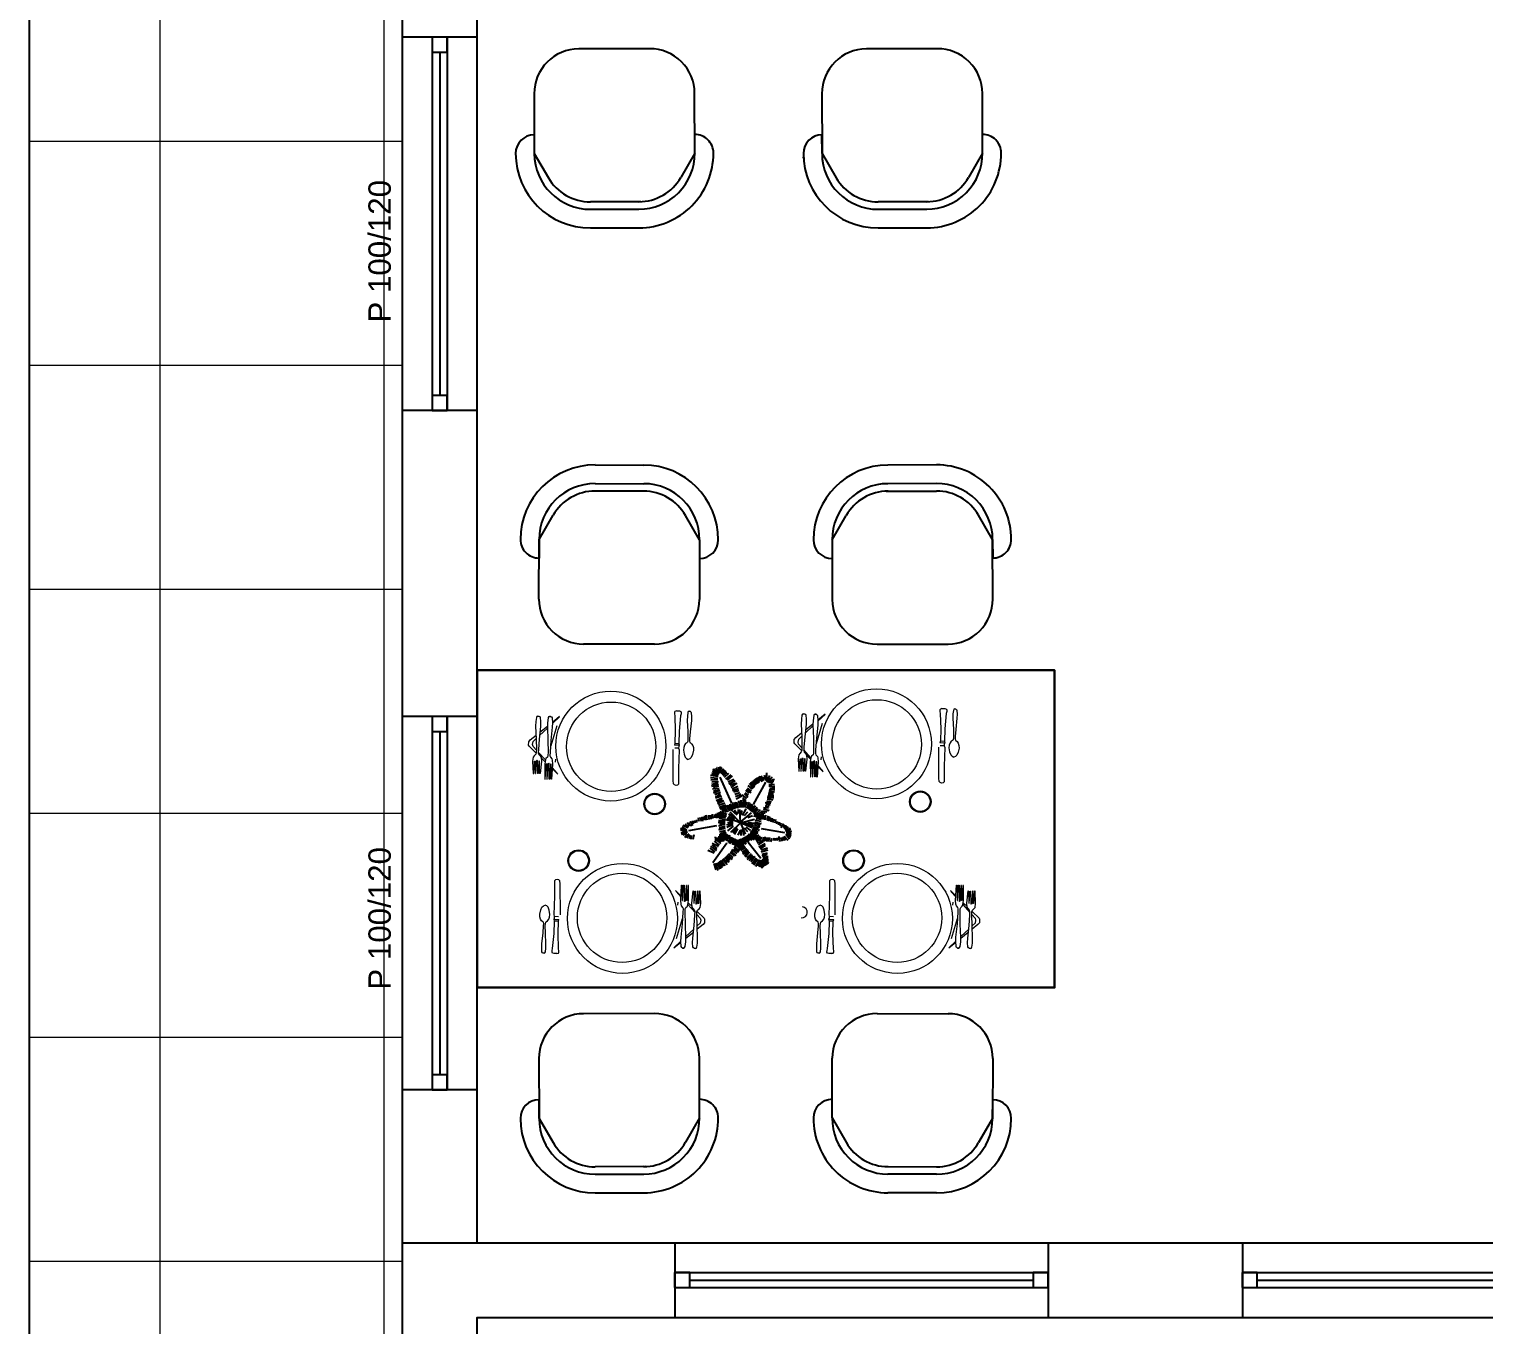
# Model space of a CAD drawing. Header units: millimetres. Extents: x 2497 to 4392, y 822 to 3100.
# Drawn here: x 2496.9 to 2886.6, y 1524.7 to 1871.9 of the extents above; entities that cross this region are included whole.
import ezdxf

# ---------------------------------------------------------------- set-up
doc = ezdxf.new("R2010")
doc.units = ezdxf.units.MM
doc.layers.add('6', color=6, linetype='Continuous')
doc.layers.add('LH', color=3, linetype='Continuous')
doc.styles.get("Standard").update_dxf_attribs({"font": 'arial.ttf'})

# ---------------------------------------------------------------- blocks, each defined once
blk = doc.blocks.new('A$C0CF827CB')
at = {"lineweight": 20}
for p, q in [((32.01, 27.45), (32, 27.05)), ((32.15, 27.7), (32.01, 27.45)), ((32.55, 27.82), (32.15, 27.7)), ((32.55, 27.82), (33.34, 27.8)), ((33.34, 27.8), (33.73, 27.66)), ((33.73, 27.66), (33.85, 27.39)), ((33.85, 27.39), (33.84, 27)), ((35.62, 27.35), (35.49, 26.38)), ((35.74, 27.62), (35.62, 27.35)), ((35.96, 27.72), (35.74, 27.62)), ((35.96, 27.72), (36.22, 27.71)), ((36.22, 27.71), (36.44, 27.6)), ((36.44, 27.6), (36.55, 27.33)), ((36.55, 27.33), (36.61, 26.34)), ((-5.12, 25), (-5.16, 23.69)), ((-5.16, 23.69), (-5, 20.27)), ((-4.96, 26.05), (-5.12, 25)), ((-4.82, 26.31), (-4.96, 26.05)), ((-4.55, 26.43), (-4.82, 26.31)), ((-4.55, 26.43), (-4.29, 26.42)), ((-4.29, 26.42), (-4.03, 26.28)), ((-3.85, 23.65), (-4.21, 20.24)), ((-4.03, 26.28), (-3.91, 26.02)), ((-3.91, 26.02), (-3.81, 24.96)), ((-3.81, 24.96), (-3.85, 23.65)), ((-1.98, 24.64), (-2.01, 23.46)), ((-2.01, 23.46), (-1.86, 19.91)), ((-1.81, 25.95), (-1.98, 24.64)), ((-1.67, 26.21), (-1.81, 25.95)), ((-1.4, 26.34), (-1.67, 26.21)), ((-1.14, 26.33), (-1.4, 26.34)), ((-1.4, 26.34), (-1.14, 26.33)), ((-1.14, 26.33), (-0.88, 26.19)), ((-0.7, 23.42), (-1.07, 19.88)), ((-0.88, 26.19), (-0.76, 25.92)), ((-0.76, 25.92), (-0.66, 24.6)), ((-0.66, 24.6), (-0.7, 23.42)), ((32, 27.05), (32.11, 26.52)), ((32.11, 26.52), (32.25, 22.44)), ((33.69, 26.47), (33.3, 22.41)), ((33.84, 27), (33.69, 26.47)), ((35.49, 26.38), (35.47, 25.26)), ((35.47, 25.26), (35.6, 22.26)), ((36.57, 25.23), (36.26, 22.24)), ((36.61, 26.34), (36.57, 25.23)), ((-5, 20.27), (-4.95, 17.5)), ((-4.21, 20.24), (-4.43, 17.49)), ((-1.86, 19.91), (-1.82, 16.75)), ((-1.07, 19.88), (-1.3, 16.74)), ((32.25, 22.44), (32.15, 19.16)), ((33.3, 22.41), (33.2, 19.13)), ((35.63, 19.74), (35.5, 19.41)), ((35.6, 22.26), (35.65, 20.4)), ((35.65, 20.4), (35.63, 19.74)), ((36.1, 20.38), (36.08, 19.73)), ((36.08, 19.73), (36.18, 19.39)), ((36.26, 22.24), (36.1, 20.38)), ((-5.53, 15.81), (-5.81, 15.43)), ((-5.13, 16.19), (-5.53, 15.81)), ((-4.98, 16.58), (-5.13, 16.19)), ((-4.95, 17.5), (-4.98, 16.58)), ((-4.43, 17.49), (-4.46, 16.57)), ((-4.46, 16.57), (-4.34, 16.17)), ((-4.34, 16.17), (-3.96, 15.76)), ((-3.96, 15.76), (-3.71, 15.36)), ((-1.85, 15.83), (-1.99, 15.44)), ((-1.82, 16.75), (-1.85, 15.83)), ((-1.3, 16.74), (-1.33, 15.82)), ((-1.33, 15.82), (-1.21, 15.42)), ((31.72, 9.18), (31.71, 17.46)), ((32.15, 19.16), (32.01, 18.64)), ((33.32, 18.6), (32.01, 18.64)), ((33.16, 17.81), (32.11, 17.85)), ((32.15, 19.16), (33.2, 19.13)), ((33.28, 17.42), (33.13, 12.42)), ((33.18, 18.34), (33.16, 17.81)), ((33.16, 17.81), (33.28, 17.42)), ((33.32, 18.6), (33.18, 18.34)), ((33.2, 19.13), (33.32, 18.6)), ((34.5, 18.05), (34.43, 17.34)), ((34.43, 17.34), (34.61, 16.19)), ((34.71, 18.63), (34.5, 18.05)), ((34.61, 16.19), (34.9, 15.41)), ((35.03, 19.06), (34.71, 18.63)), ((35.38, 19.29), (35.03, 19.06)), ((35.5, 19.41), (35.38, 19.29)), ((36.18, 19.39), (36.3, 19.27)), ((36.3, 19.27), (36.63, 19.01)), ((36.87, 16.12), (36.54, 15.36)), ((36.63, 19.01), (36.92, 18.56)), ((37.12, 17.26), (36.87, 16.12)), ((36.92, 18.56), (37.1, 17.97)), ((37.1, 17.97), (37.12, 17.26)), ((-5.81, 15.43), (-5.97, 14.38)), ((-5.97, 14.38), (-5.81, 11.09)), ((-5.68, 11.08), (-5.44, 14.36)), ((-5.44, 14.36), (-5.31, 14.36)), ((-5.31, 14.36), (-5.28, 11.07)), ((-5.15, 11.07), (-4.92, 14.48)), ((-4.92, 14.48), (-4.78, 14.61)), ((-4.65, 14.47), (-4.78, 14.61)), ((-4.62, 11.05), (-4.65, 14.47)), ((-4.26, 14.33), (-4.49, 11.05)), ((-4.13, 14.32), (-4.26, 14.33)), ((-4.1, 11.04), (-4.13, 14.32)), ((-3.61, 14.31), (-3.97, 11.03)), ((-3.71, 15.36), (-3.61, 14.31)), ((-2.54, 14.67), (-2.71, 13.62)), ((-2.71, 13.62), (-2.7, 9.55)), ((-2.57, 9.54), (-2.31, 13.61)), ((-2.4, 15.06), (-2.54, 14.67)), ((-1.99, 15.44), (-2.4, 15.06)), ((-2.31, 13.61), (-2.18, 13.61)), ((-2.18, 13.61), (-2.17, 9.53)), ((-2.04, 9.53), (-1.78, 13.73)), ((-1.78, 13.73), (-1.65, 13.85)), ((-1.52, 9.51), (-1.52, 13.72)), ((-1.21, 15.42), (-0.82, 15.01)), ((-1, 13.57), (-1.13, 13.58)), ((-0.82, 15.01), (-0.7, 14.61)), ((-0.7, 14.61), (-0.61, 13.56)), ((33.13, 12.42), (33.13, 8.22)), ((34.9, 15.41), (35.24, 15.05)), ((35.24, 15.05), (35.7, 14.84)), ((36.18, 15.02), (35.7, 14.84)), ((36.54, 15.36), (36.18, 15.02)), ((-5.81, 11.09), (-5.68, 11.08)), ((-5.28, 11.07), (-5.15, 11.07)), ((-4.49, 11.05), (-4.62, 11.05)), ((-3.97, 11.03), (-4.1, 11.04)), ((-2.7, 9.55), (-2.57, 9.54)), ((-2.17, 9.53), (-2.04, 9.53)), ((-1.39, 9.51), (-1.52, 9.51)), ((-0.86, 9.49), (-0.99, 9.5)), ((31.82, 8.26), (31.72, 9.18)), ((32.08, 7.99), (31.82, 8.26)), ((32.47, 7.84), (32.08, 7.99)), ((32.86, 7.96), (32.47, 7.84)), ((33.13, 8.22), (32.86, 7.96))]:
    blk.add_line(p, q, dxfattribs=at)
at = {"color": 255, "lineweight": 20}
for p, q in [((-1.52, 13.72), (-1.65, 13.85)), ((-1.13, 13.58), (-1.39, 9.51)), ((-0.99, 9.5), (-1, 13.57)), ((-0.61, 13.56), (-0.86, 9.49))]:
    blk.add_line(p, q, dxfattribs=at)
at = {"layer": '6', "color": 255, "lineweight": 20}
for p, q in [((-4.01, 22.14), (-2, 23.77)), ((0.49, 23.78), (-1.11, 18.42)), ((-0.68, 24.84), (1.23, 26.39)), ((-0.67, 24.47), (1.23, 26.26)), ((-7.02, 18.62), (-7, 19.54)), ((-7, 19.54), (-6.59, 20.05)), ((-6.59, 20.05), (-5.05, 21.3)), ((-5.97, 18.85), (-5.81, 19.63)), ((-5.81, 19.63), (-5.01, 20.39)), ((-4.11, 21.24), (-2, 23.22)), ((-6.9, 18.35), (-7.02, 18.62)), ((-5.01, 16.51), (-6.9, 18.35)), ((-5.85, 18.32), (-5.97, 18.85)), ((-4.96, 17.34), (-5.85, 18.32)), ((-2.54, 14.67), (-4.45, 16.77)), ((-2.62, 14.18), (-3.69, 15.23)), ((-1.52, 13.11), (-1.8, 13.39)), ((-1, 12.6), (-1.18, 12.78)), ((-1, 12.96), (-1.16, 13.14)), ((0.76, 10.89), (-0.68, 12.3)), ((0.64, 11.16), (-0.67, 12.59)), ((0.15, 14.87), (0.07, 14.07))]:
    blk.add_line(p, q, dxfattribs=at)
at = {"layer": '6', "lineweight": 20}
blk.add_line((-1.52, 13.54), (-1.73, 13.77), dxfattribs=at)
at = {"layer": '6', "color": 255, "lineweight": 20}
for centre, radius in [((14.99, 18.39), 14.73), ((15.09, 18.23), 11.97), ((26.73, 2.89), 2.89), ((26.73, 2.89), 2.63)]:
    blk.add_circle(centre, radius, dxfattribs=at)

msp = doc.modelspace()

# ---------------------------------------------------------------- linework, layer by layer
at = {"color": 6}
for p, q in [((2663.17, 1866.61), (2644.17, 1866.57)), ((2740.25, 1866.61), (2721.25, 1866.57)), ((2632.2, 1854.54), (2632.24, 1838.54)), ((2675.24, 1838.64), (2675.2, 1854.64)), ((2709.28, 1854.54), (2709.32, 1838.54)), ((2752.32, 1838.64), (2752.28, 1854.64)), ((2709.32, 1838.54), (2709.31, 1843.54)), ((2632.24, 1838.54), (2636.01, 1832.04)), ((2675.24, 1838.64), (2671.49, 1832.13)), ((2709.32, 1838.54), (2713.1, 1832.04)), ((2752.32, 1838.64), (2748.57, 1832.13)), ((2660.25, 1825.61), (2647.28, 1825.58)), ((2660.76, 1825.61), (2647.28, 1825.58)), ((2737.33, 1825.61), (2724.37, 1825.58)), ((2737.84, 1825.61), (2724.37, 1825.58)), ((2647.27, 1823.58), (2660.27, 1823.61)), ((2724.35, 1823.58), (2737.35, 1823.61)), ((2647.28, 1818.58), (2660.28, 1818.61)), ((2724.37, 1818.58), (2737.37, 1818.61)), ((2648.56, 1755.1), (2661.56, 1755.07)), ((2739.98, 1755.1), (2726.98, 1755.07)), ((2648.55, 1750.1), (2661.55, 1750.07)), ((2739.99, 1750.1), (2726.99, 1750.07)), ((2661.53, 1748.07), (2648.56, 1748.1)), ((2662.04, 1748.07), (2648.56, 1748.1)), ((2726.5, 1748.07), (2739.98, 1748.1)), ((2727.01, 1748.07), (2739.98, 1748.1)), ((2633.52, 1735.14), (2637.29, 1741.64)), ((2676.52, 1735.04), (2672.77, 1741.55)), ((2712.02, 1735.04), (2715.77, 1741.55)), ((2755.02, 1735.14), (2751.25, 1741.64)), ((2633.48, 1719.14), (2633.52, 1735.14)), ((2633.52, 1735.14), (2633.51, 1730.14)), ((2676.52, 1735.04), (2676.48, 1719.04)), ((2712.02, 1735.04), (2712.06, 1719.04)), ((2755.06, 1719.14), (2755.02, 1735.14)), ((2755.02, 1735.14), (2755.04, 1730.14)), ((2664.45, 1707.07), (2645.45, 1707.11)), ((2724.09, 1707.07), (2743.09, 1707.11)), ((2664.45, 1608.11), (2645.45, 1608.07)), ((2724.09, 1608.11), (2743.09, 1608.07)), ((2633.48, 1596.04), (2633.52, 1580.04)), ((2676.52, 1580.14), (2676.48, 1596.14)), ((2712.02, 1580.14), (2712.06, 1596.14)), ((2755.06, 1596.04), (2755.02, 1580.04)), ((2633.52, 1580.04), (2633.51, 1585.04)), ((2755.02, 1580.04), (2755.04, 1585.04)), ((2633.52, 1580.04), (2637.29, 1573.54)), ((2676.52, 1580.14), (2672.77, 1573.62)), ((2712.02, 1580.14), (2715.77, 1573.62)), ((2755.02, 1580.04), (2751.25, 1573.54)), ((2662.04, 1567.11), (2648.56, 1567.07)), ((2661.53, 1567.1), (2648.56, 1567.07)), ((2726.5, 1567.11), (2739.98, 1567.07)), ((2727.01, 1567.1), (2739.98, 1567.07)), ((2648.55, 1565.07), (2661.55, 1565.1)), ((2739.99, 1565.07), (2726.99, 1565.1)), ((2648.56, 1560.07), (2661.56, 1560.1)), ((2739.98, 1560.07), (2726.98, 1560.1))]:
    msp.add_line(p, q, dxfattribs=at)
at = {"color": 2}
msp.add_lwpolyline([(2596.92, 2958.72), (2496.92, 2958.72), (2496.92, 821.72), (4391.92, 821.72), (4391.92, 2958.72), (3791.92, 2958.72)], dxfattribs=at)
at = {"color": 252, "lineweight": 0}
for points in [[(2531.92, 2958.72), (2531.92, 821.72)], [(2591.92, 2958.72), (2591.92, 821.72)], [(2596.92, 1841.72), (2496.92, 1841.72)], [(2596.92, 1781.72), (2496.92, 1781.72)], [(2596.92, 1721.72), (2496.92, 1721.72)], [(2596.92, 1661.72), (2496.92, 1661.72)], [(2596.92, 1601.72), (2496.92, 1601.72)], [(2596.92, 1541.72), (2496.92, 1541.72)]]:
    msp.add_lwpolyline(points, dxfattribs=at)
at = {"color": 190}
for points in [[(2596.92, 1546.72), (2596.92, 2958.72)], [(2616.92, 1700.09), (2616.92, 2125.76)], [(2616.92, 1546.72), (2616.92, 1694.12)]]:
    msp.add_lwpolyline(points, dxfattribs=at)
at = {"color": 6}
for points in [[(2616.92, 1869.72), (2596.92, 1869.72)], [(2616.92, 1769.72), (2596.92, 1769.72)], [(2616.92, 1687.72), (2596.92, 1687.72)], [(2616.92, 1587.72), (2596.92, 1587.72)], [(2669.92, 1546.72), (2669.92, 1526.72)], [(2769.92, 1546.72), (2769.92, 1526.72)], [(2821.92, 1546.72), (2821.92, 1526.72)]]:
    msp.add_lwpolyline(points, dxfattribs=at)
at = {"color": 96}
for points in [[(2604.92, 1869.72), (2604.92, 1769.72)], [(2608.92, 1869.72), (2608.92, 1769.72)], [(2604.92, 1865.72), (2608.92, 1865.72)], [(2606.92, 1865.72), (2606.92, 1773.72)], [(2604.92, 1687.72), (2604.92, 1587.72)], [(2608.92, 1687.72), (2608.92, 1587.72)], [(2604.92, 1683.72), (2608.92, 1683.72)], [(2606.92, 1683.72), (2606.92, 1591.72)], [(2669.92, 1538.72), (2769.92, 1538.72)], [(2669.92, 1534.72), (2669.92, 1538.72)], [(2673.92, 1534.72), (2673.92, 1538.72)], [(2673.92, 1536.72), (2765.92, 1536.72)], [(2821.92, 1538.72), (2921.92, 1538.72)], [(2821.92, 1534.72), (2821.92, 1538.72)], [(2825.92, 1534.72), (2825.92, 1538.72)], [(2825.92, 1536.72), (2917.92, 1536.72)], [(2669.92, 1534.72), (2769.92, 1534.72)], [(2821.92, 1534.72), (2921.92, 1534.72)], [(3771.92, 1241.72), (2616.92, 1241.72), (2616.92, 1526.72), (3771.92, 1526.72), (3771.92, 1241.72)]]:
    msp.add_lwpolyline(points, dxfattribs=at)
for points in [[(2604.92, 1869.72), (2604.92, 1865.72), (2608.92, 1865.72), (2608.92, 1869.72)], [(2604.92, 1773.72), (2604.92, 1769.72), (2608.92, 1769.72), (2608.92, 1773.72)], [(2604.92, 1687.72), (2604.92, 1683.72), (2608.92, 1683.72), (2608.92, 1687.72)], [(2604.92, 1591.72), (2604.92, 1587.72), (2608.92, 1587.72), (2608.92, 1591.72)], [(3791.92, 1221.72), (2596.92, 1221.72), (2596.92, 1546.72), (3791.92, 1546.72)], [(2669.92, 1534.72), (2673.92, 1534.72), (2673.92, 1538.72), (2669.92, 1538.72)], [(2765.92, 1534.72), (2769.92, 1534.72), (2769.92, 1538.72), (2765.92, 1538.72)], [(2821.92, 1534.72), (2825.92, 1534.72), (2825.92, 1538.72), (2821.92, 1538.72)]]:
    msp.add_lwpolyline(points, close=True, dxfattribs=at)
at = {"color": 6, "lineweight": 30}
msp.add_lwpolyline([(2616.92, 1700.09), (2616.92, 1615.09), (2771.62, 1615.09), (2771.62, 1700.09)], close=True, dxfattribs=at)
at = {"color": 6}
for centre, radius, start, end in [((2644.2, 1854.57), 12, 90.1346, 180.1346), ((2663.2, 1854.61), 12, 0.1346, 90.1346), ((2721.28, 1854.57), 12, 90.1346, 180.1346), ((2740.28, 1854.61), 12, 0.1346, 90.1346), ((2632.24, 1838.54), 5, 90.1346, 180.1346), ((2675.24, 1838.64), 5, 0.1346, 90.1346), ((2709.32, 1838.54), 5, 90.1346, 180.1346), ((2752.32, 1838.64), 5, 0.1346, 90.1346), ((2647.24, 1838.58), 20, 180.1346, 270.1346), ((2647.24, 1838.58), 15, 180.1346, 270.1346), ((2660.24, 1838.61), 15, 270.1346, 0.1346), ((2660.24, 1838.61), 20, 270.1346, 0.1346), ((2724.32, 1838.58), 20, 180.1346, 270.1346), ((2724.32, 1838.58), 15, 180.1346, 270.1346), ((2737.32, 1838.61), 15, 270.1346, 0.1346), ((2737.32, 1838.61), 20, 270.1346, 0.1346), ((2647.25, 1838.58), 13, 210.1714, 270.1346), ((2660.22, 1838.61), 13, 270.1346, 330.0978), ((2724.33, 1838.58), 13, 210.1714, 270.1346), ((2737.3, 1838.61), 13, 270.1346, 330.0978), ((2648.52, 1735.1), 20, 89.8654, 179.8654), ((2661.52, 1735.07), 20, 359.8654, 89.8654), ((2727.02, 1735.07), 20, 90.1346, 180.1346), ((2740.02, 1735.1), 20, 0.1346, 90.1346), ((2648.52, 1735.1), 15, 89.8654, 179.8654), ((2661.52, 1735.07), 15, 359.8654, 89.8654), ((2727.02, 1735.07), 15, 90.1346, 180.1346), ((2740.02, 1735.1), 15, 0.1346, 90.1346), ((2648.53, 1735.1), 13, 89.8654, 149.8286), ((2661.5, 1735.07), 13, 29.9022, 89.8654), ((2727.04, 1735.07), 13, 90.1346, 150.0978), ((2740.01, 1735.1), 13, 30.1714, 90.1346), ((2633.52, 1735.14), 5, 179.8654, 269.8654), ((2676.52, 1735.04), 5, 269.8654, 359.8654), ((2712.02, 1735.04), 5, 180.1346, 270.1346), ((2755.02, 1735.14), 5, 270.1346, 0.1346), ((2645.48, 1719.11), 12, 179.8654, 269.8654), ((2664.48, 1719.07), 12, 269.8654, 359.8654), ((2724.06, 1719.07), 12, 180.1346, 270.1346), ((2743.06, 1719.11), 12, 270.1346, 0.1346), ((2645.48, 1596.07), 12, 90.1346, 180.1346), ((2664.48, 1596.11), 12, 0.1346, 90.1346), ((2724.06, 1596.11), 12, 89.8654, 179.8654), ((2743.06, 1596.07), 12, 359.8654, 89.8654), ((2633.52, 1580.04), 5, 90.1346, 180.1346), ((2676.52, 1580.14), 5, 0.1346, 90.1346), ((2712.02, 1580.14), 5, 89.8654, 179.8654), ((2755.02, 1580.04), 5, 359.8654, 89.8654), ((2648.52, 1580.07), 20, 180.1346, 270.1346), ((2648.52, 1580.07), 15, 180.1346, 270.1346), ((2661.52, 1580.1), 15, 270.1346, 0.1346), ((2661.52, 1580.1), 20, 270.1346, 0.1346), ((2727.02, 1580.1), 20, 179.8654, 269.8654), ((2727.02, 1580.1), 15, 179.8654, 269.8654), ((2740.02, 1580.07), 20, 269.8654, 359.8654), ((2740.02, 1580.07), 15, 269.8654, 359.8654), ((2648.53, 1580.07), 13, 210.1714, 270.1346), ((2661.5, 1580.1), 13, 270.1346, 330.0978), ((2727.04, 1580.1), 13, 209.9022, 269.8654), ((2740.01, 1580.07), 13, 269.8654, 329.8286)]:
    msp.add_arc(centre, radius, start, end, dxfattribs=at)
at = {"color": 252, "lineweight": 0}
for centre, radius, start, end in [((2740.72, 1858.33), 8.3, 73.1768, 95.172), ((2703.89, 1835.94), 1.5, 72.0724, 82.6035), ((2710.88, 1847.25), 8.16, 257.9299, 258.9269), ((2674.23, 1659.1), 0.627, 182.1544, 313.5466), ((2703.89, 1635.25), 1.5, 265.6316, 82.6035)]:
    msp.add_arc(centre, radius, start, end, dxfattribs=at)
at = {"layer": 'LH', "color": 3}
for p, q in [((2681.5, 1671.64), (2679.46, 1671.88)), ((2681.62, 1671.93), (2679.83, 1672.33)), ((2681.62, 1672.28), (2679.9, 1672.85)), ((2681.88, 1672.34), (2680.06, 1673.48)), ((2681.85, 1672.41), (2680.39, 1673.63)), ((2681.67, 1672.87), (2680.9, 1673.84)), ((2681.24, 1673.97), (2681.17, 1673.95)), ((2681.6, 1673.05), (2681.66, 1674.12)), ((2681.71, 1672.76), (2682.22, 1674.3)), ((2681.87, 1672.56), (2682.42, 1674.12)), ((2682.11, 1672.62), (2682.91, 1673.77)), ((2682.36, 1672.33), (2683.28, 1673.43)), ((2682.67, 1672.11), (2683.59, 1673.2)), ((2682.85, 1671.76), (2683.9, 1672.74)), ((2683.22, 1671.47), (2684.33, 1672.51)), ((2683.59, 1670.9), (2685.01, 1672.11)), ((2694.61, 1670.25), (2693.88, 1671.99)), ((2694.61, 1670.25), (2694.51, 1672.57)), ((2694.63, 1670.23), (2695.31, 1671.91)), ((2681.37, 1671.13), (2679.46, 1671.24)), ((2681.43, 1670.73), (2679.52, 1670.61)), ((2681.43, 1669.81), (2679.71, 1669.52)), ((2681.56, 1669.46), (2679.71, 1668.94)), ((2681.56, 1670.21), (2679.77, 1670.09)), ((2681.74, 1668.43), (2680.02, 1668.2)), ((2681.62, 1669), (2680.14, 1668.66)), ((2680.26, 1667.79), (2681.87, 1668.02)), ((2685.12, 1664.46), (2682.08, 1671.42)), ((2684.02, 1670.61), (2685.38, 1671.76)), ((2684.21, 1670.21), (2685.68, 1670.95)), ((2684.33, 1669.63), (2686.06, 1670.55)), ((2684.76, 1669.29), (2686.18, 1669.92)), ((2685.01, 1668.71), (2686.55, 1669.81)), ((2685.25, 1668.31), (2686.79, 1669)), ((2685.38, 1667.85), (2686.98, 1668.43)), ((2690.31, 1667.16), (2689.2, 1668.25)), ((2690.43, 1667.73), (2689.38, 1668.54)), ((2690.68, 1668.2), (2689.57, 1669.17)), ((2690.98, 1668.43), (2689.87, 1669.75)), ((2691.23, 1668.71), (2690.24, 1670.09)), ((2691.54, 1669.17), (2690.61, 1670.27)), ((2691.78, 1669.46), (2690.92, 1670.55)), ((2690.97, 1664.09), (2694.26, 1670.14)), ((2692.09, 1669.63), (2691.29, 1670.9)), ((2692.46, 1669.86), (2691.72, 1671.19)), ((2692.77, 1670.27), (2692.09, 1671.42)), ((2693.39, 1670.21), (2692.52, 1671.59)), ((2693.76, 1670.44), (2693.02, 1671.76)), ((2694.61, 1670.25), (2693.63, 1671.42)), ((2694.61, 1670.25), (2696.02, 1671.46)), ((2694.61, 1670.25), (2696.62, 1670.94)), ((2694.61, 1670.25), (2696.45, 1670.36)), ((2694.61, 1670.25), (2696.03, 1669.89)), ((2695.05, 1669.15), (2696.66, 1668.96)), ((2695.1, 1669.59), (2696.61, 1669.48)), ((2695.13, 1668.17), (2696.64, 1668.07)), ((2695.36, 1668.62), (2696.69, 1668.5)), ((2681.93, 1667.85), (2680.26, 1667.16)), ((2682.11, 1667.33), (2680.63, 1666.7)), ((2682.42, 1666.36), (2680.76, 1665.78)), ((2682.17, 1666.82), (2680.82, 1666.13)), ((2681, 1665.21), (2682.61, 1665.95)), ((2682.61, 1665.44), (2681.19, 1664.69)), ((2683.04, 1665.09), (2681.31, 1664.29)), ((2683.28, 1664.46), (2681.56, 1663.83)), ((2685.14, 1662.61), (2684.68, 1664.29)), ((2685.69, 1662.81), (2685.15, 1664.23)), ((2686.14, 1662.93), (2685.37, 1664.69)), ((2685.68, 1667.51), (2687.1, 1667.85)), ((2685.93, 1666.87), (2687.29, 1667.33)), ((2686.47, 1663.1), (2685.94, 1664.77)), ((2686.12, 1666.3), (2687.66, 1666.93)), ((2686.3, 1665.67), (2687.84, 1666.41)), ((2686.88, 1663.04), (2686.52, 1664.79)), ((2687.38, 1663.23), (2687, 1665.11)), ((2687.77, 1663.35), (2687.62, 1665.25)), ((2687.77, 1663.82), (2688.57, 1665.38)), ((2688.46, 1663.83), (2687.84, 1664.63)), ((2689.2, 1665.72), (2687.96, 1666.7)), ((2688.83, 1664.63), (2688.03, 1665.38)), ((2688.64, 1664.17), (2688.03, 1664.86)), ((2689.01, 1665.15), (2688.09, 1665.95)), ((2688.3, 1663.29), (2688.25, 1665.34)), ((2688.26, 1663.66), (2688.77, 1665.09)), ((2689.51, 1666.01), (2688.58, 1666.99)), ((2688.67, 1663.33), (2689.3, 1664.8)), ((2689.63, 1666.59), (2688.77, 1667.28)), ((2689.81, 1667.05), (2688.95, 1667.85)), ((2689.16, 1663.08), (2689.88, 1664.73)), ((2690.32, 1664.27), (2689.32, 1663)), ((2689.69, 1662.79), (2690.78, 1664.15)), ((2694.08, 1664.68), (2695.62, 1664.49)), ((2694.29, 1664.22), (2695.46, 1664.05)), ((2694.45, 1665.13), (2695.73, 1664.82)), ((2694.64, 1666), (2696.37, 1665.96)), ((2694.65, 1665.61), (2696.11, 1665.36)), ((2694.71, 1666.37), (2696.41, 1666.46)), ((2694.88, 1666.9), (2696.31, 1666.86)), ((2694.95, 1667.27), (2696.34, 1667.28)), ((2695.08, 1667.74), (2696.56, 1667.55)), ((2676.38, 1659.57), (2676.26, 1660.55)), ((2677, 1659.57), (2676.81, 1660.61)), ((2677.43, 1659.69), (2677.31, 1660.78)), ((2677.86, 1659.92), (2677.68, 1660.84)), ((2678.17, 1659.8), (2677.92, 1661.07)), ((2678.54, 1659.97), (2678.29, 1661.24)), ((2679.09, 1660.09), (2679.03, 1661.3)), ((2679.59, 1660.15), (2679.52, 1661.24)), ((2680.08, 1660.38), (2679.96, 1661.53)), ((2680.63, 1660.55), (2680.57, 1661.47)), ((2681.13, 1660.43), (2680.94, 1661.64)), ((2681.56, 1660.55), (2681.43, 1661.93)), ((2683.58, 1660.57), (2681.69, 1660.9)), ((2683.53, 1663.94), (2681.74, 1663.31)), ((2683.61, 1660.97), (2681.78, 1661.52)), ((2683.58, 1660.03), (2681.81, 1660.34)), ((2681.99, 1660.55), (2681.87, 1662.1)), ((2683.85, 1661.45), (2681.93, 1662.14)), ((2683.78, 1663.54), (2681.99, 1662.85)), ((2682.48, 1660.49), (2682.36, 1661.76)), ((2683.19, 1661.65), (2682.39, 1663.22)), ((2683.61, 1661.96), (2682.74, 1663.21)), ((2683.1, 1660.61), (2682.85, 1662.1)), ((2684.11, 1662.09), (2683.28, 1663.47)), ((2683.59, 1660.78), (2683.53, 1661.53)), ((2684.6, 1662.35), (2683.69, 1663.9)), ((2687.47, 1659.23), (2683.93, 1660.48)), ((2685.85, 1660.02), (2684.3, 1660.92)), ((2684.31, 1663.99), (2684.76, 1662.43)), ((2686.04, 1660.52), (2684.39, 1661.49)), ((2687.47, 1659.23), (2684.69, 1662.05)), ((2686.6, 1661.25), (2685.04, 1662.57)), ((2686.67, 1661.47), (2685.87, 1662.62)), ((2686.86, 1661.7), (2686.92, 1662.79)), ((2687.47, 1659.23), (2687.29, 1662.79)), ((2687.53, 1659.51), (2690.43, 1661.87)), ((2687.53, 1659.23), (2691.23, 1660.15)), ((2687.6, 1661.47), (2687.96, 1662.5)), ((2688.03, 1661.18), (2689.01, 1662.96)), ((2688.58, 1661.18), (2689.44, 1662.16)), ((2689.44, 1660.61), (2690.74, 1661.18)), ((2690.17, 1662.46), (2691.01, 1663.73)), ((2690.54, 1662.17), (2691.52, 1663.82)), ((2690.86, 1662.01), (2691.91, 1663.41)), ((2691.05, 1661.63), (2692.27, 1662.95)), ((2691.26, 1660.79), (2691.55, 1662.32)), ((2691.5, 1661.34), (2692.8, 1662.75)), ((2691.64, 1660.36), (2693.15, 1660.21)), ((2691.68, 1660.88), (2693.39, 1660.46)), ((2691.69, 1660.75), (2691.96, 1662.11)), ((2691.82, 1661.09), (2693.28, 1662.33)), ((2692.09, 1660.63), (2693.72, 1661.87)), ((2692.11, 1660.59), (2692.42, 1661.77)), ((2692.61, 1660.65), (2692.77, 1661.56)), ((2692.62, 1661.15), (2693.64, 1661.17)), ((2692.78, 1661.51), (2693.7, 1661.46)), ((2693.02, 1661.94), (2694.11, 1661.79)), ((2693.14, 1660.42), (2693.39, 1661.55)), ((2693.31, 1662.41), (2694.52, 1662.19)), ((2693.61, 1660.14), (2693.79, 1661.22)), ((2693.64, 1662.92), (2695.18, 1662.56)), ((2693.68, 1663.34), (2695.02, 1663.22)), ((2694.05, 1663.79), (2695.13, 1663.55)), ((2694.09, 1660.03), (2694.28, 1661.23)), ((2694.63, 1659.86), (2695.01, 1661.09)), ((2694.98, 1659.65), (2695.36, 1660.88)), ((2695.3, 1659.73), (2695.58, 1660.63)), ((2695.71, 1659.46), (2695.94, 1660.53)), ((2696.12, 1659.3), (2696.41, 1660.31)), ((2696.73, 1659.23), (2696.96, 1660.19)), ((2673.1, 1656.99), (2671.4, 1657.67)), ((2673.1, 1656.99), (2671.42, 1657.25)), ((2671.6, 1656.66), (2673.1, 1656.99)), ((2673.1, 1656.99), (2671.63, 1656.06)), ((2673.1, 1656.99), (2671.64, 1657.55)), ((2671.67, 1656.33), (2673.1, 1656.99)), ((2673.12, 1657.21), (2671.83, 1658.08)), ((2673.1, 1656.99), (2671.9, 1656.3)), ((2673.1, 1656.99), (2672.02, 1655.82)), ((2673.43, 1657.85), (2672.07, 1658.54)), ((2673.12, 1656.81), (2672.44, 1655.83)), ((2673.62, 1656.29), (2672.47, 1655.29)), ((2673.61, 1658.08), (2672.69, 1658.88)), ((2673.8, 1658.31), (2673.18, 1659.17)), ((2681.04, 1658.4), (2673.58, 1657.05)), ((2673.98, 1658.48), (2673.61, 1659.34)), ((2674.72, 1658.48), (2674.1, 1659.63)), ((2674.9, 1658.94), (2674.78, 1659.74)), ((2675.34, 1659.17), (2675.34, 1659.86)), ((2675.83, 1659.34), (2675.77, 1660.03)), ((2683.41, 1659.31), (2681.49, 1659.23)), ((2683.37, 1659.67), (2681.62, 1659.79)), ((2683.35, 1658.26), (2681.62, 1658.43)), ((2683.39, 1657.66), (2681.62, 1657.37)), ((2681.76, 1657.98), (2683.37, 1657.84)), ((2683.36, 1658.85), (2681.84, 1658.85)), ((2683.45, 1657.11), (2681.87, 1656.84)), ((2683.39, 1656.59), (2681.92, 1656.23)), ((2683.53, 1656.67), (2682.08, 1655.23)), ((2683.71, 1655.43), (2682.33, 1656.44)), ((2683.86, 1656.25), (2682.57, 1654.83)), ((2685.43, 1659.4), (2683.61, 1660)), ((2685.44, 1658.94), (2683.71, 1658.59)), ((2685.44, 1658.71), (2683.84, 1657.96)), ((2685.5, 1659.11), (2684.02, 1659.23)), ((2685.5, 1658.36), (2684.02, 1657.04)), ((2687.47, 1659.23), (2684.83, 1656.61)), ((2686.41, 1657.94), (2685.39, 1656.48)), ((2686.65, 1657.6), (2685.79, 1656.07)), ((2687.39, 1657.24), (2686.74, 1655.87)), ((2687.47, 1659.23), (2688.77, 1656.18)), ((2691.01, 1658.7), (2687.47, 1659.23)), ((2690.65, 1657.83), (2687.47, 1659.23)), ((2687.66, 1657.39), (2687.53, 1655.78)), ((2688.03, 1657.39), (2688.27, 1655.78)), ((2688.46, 1657.85), (2689.38, 1656.93)), ((2688.89, 1658.02), (2690.12, 1657.16)), ((2689.73, 1656.26), (2689.41, 1655.03)), ((2691.4, 1659.06), (2689.44, 1659.23)), ((2690.84, 1658.33), (2689.44, 1658.65)), ((2689.8, 1656.29), (2690.82, 1655.05)), ((2689.98, 1656.3), (2691.52, 1655.17)), ((2690.14, 1656.67), (2691.81, 1655.74)), ((2690.17, 1656.64), (2691.64, 1657.51)), ((2690.28, 1656.49), (2691.32, 1655.38)), ((2690.32, 1657.17), (2691.88, 1656.3)), ((2690.59, 1656.14), (2691.97, 1657.07)), ((2690.64, 1657.45), (2692.25, 1656.75)), ((2690.65, 1656.86), (2691.67, 1655.42)), ((2690.72, 1657.8), (2692.56, 1657.24)), ((2690.92, 1658.22), (2692.35, 1657.71)), ((2690.96, 1655.67), (2692.1, 1656.53)), ((2691.13, 1658.77), (2692.7, 1658.03)), ((2692.71, 1658.5), (2691.24, 1659.18)), ((2691.28, 1659.36), (2693.06, 1659.04)), ((2691.41, 1659.89), (2692.99, 1659.62)), ((2693.06, 1657.73), (2699.23, 1656.61)), ((2697.26, 1658.95), (2697.4, 1659.63)), ((2697.73, 1658.72), (2697.81, 1659.41)), ((2698.14, 1658.45), (2698.35, 1659.24)), ((2698.27, 1657.97), (2699.01, 1659.05)), ((2699.01, 1657.89), (2699.47, 1658.71)), ((2699.18, 1657.7), (2699.88, 1658.5)), ((2699.34, 1657.46), (2700.34, 1658.16)), ((2699.49, 1657.21), (2700.92, 1657.75)), ((2699.7, 1656.71), (2700.98, 1657.6)), ((2699.82, 1656.36), (2700.75, 1657.23)), ((2699.82, 1656.36), (2701.15, 1657.1)), ((2699.82, 1656.36), (2701.11, 1656.61)), ((2699.85, 1656.27), (2701.04, 1656.15)), ((2701.1, 1655.74), (2699.85, 1656.27)), ((2673.85, 1656.11), (2673.15, 1655.1)), ((2674.09, 1655.93), (2673.69, 1654.94)), ((2674.31, 1655.8), (2674.15, 1654.88)), ((2675.02, 1655.98), (2674.7, 1654.72)), ((2680.67, 1651.46), (2679.32, 1652.41)), ((2681.12, 1651.83), (2679.5, 1652.93)), ((2681.62, 1652.86), (2679.93, 1653.71)), ((2681.23, 1652.38), (2680.01, 1653.33)), ((2683.84, 1653.76), (2680.07, 1648.53)), ((2681.86, 1653.27), (2680.53, 1654.31)), ((2680.68, 1655.42), (2680.84, 1654.28)), ((2682.21, 1653.59), (2680.95, 1654.74)), ((2681.26, 1655.39), (2681.42, 1654.48)), ((2682.37, 1654.03), (2681.4, 1655.12)), ((2681.71, 1655.62), (2681.82, 1654.4)), ((2682.81, 1654.54), (2681.77, 1655.52)), ((2683.53, 1656.09), (2681.78, 1655.91)), ((2683.24, 1654.97), (2681.96, 1656.04)), ((2682.16, 1655.61), (2682.37, 1654.24)), ((2682.58, 1655.71), (2682.83, 1654.17)), ((2683.04, 1655.89), (2683.23, 1654.63)), ((2684.21, 1656.04), (2683.1, 1654.48)), ((2684.69, 1655.82), (2683.66, 1654.35)), ((2683.67, 1655.92), (2683.79, 1654.41)), ((2684.93, 1655.47), (2684.07, 1653.94)), ((2684.19, 1655.87), (2684.31, 1655.13)), ((2685.27, 1655.35), (2684.52, 1653.58)), ((2685.67, 1655.11), (2685.01, 1653.74)), ((2686.19, 1654.84), (2685.29, 1653.35)), ((2685.74, 1652.82), (2687.26, 1651.67)), ((2685.76, 1653.29), (2686.59, 1654.69)), ((2685.83, 1654.49), (2686.18, 1652.48)), ((2687.48, 1654.81), (2686, 1653.73)), ((2686.19, 1653.33), (2687.55, 1652.1)), ((2687.87, 1654.25), (2686.24, 1653.27)), ((2686.76, 1654.63), (2686.25, 1652.9)), ((2686.36, 1654.52), (2686.78, 1652.65)), ((2687.92, 1653.7), (2686.51, 1652.94)), ((2686.53, 1653.79), (2687.92, 1652.51)), ((2686.73, 1654.69), (2687.37, 1652.89)), ((2686.77, 1654.2), (2688.22, 1652.94)), ((2686.83, 1652.5), (2688.35, 1653.42)), ((2687.28, 1654.45), (2686.85, 1652.9)), ((2688.58, 1653.04), (2687.17, 1651.98)), ((2687.19, 1654.95), (2687.8, 1653.27)), ((2687.72, 1654.17), (2687.41, 1652.68)), ((2688.82, 1652.58), (2687.49, 1651.84)), ((2687.61, 1654.95), (2688.37, 1653.37)), ((2688.23, 1654.08), (2687.64, 1652.42)), ((2687.91, 1655.16), (2688.92, 1653.53)), ((2688.33, 1655.35), (2689.08, 1654.03)), ((2688.85, 1655.63), (2689.55, 1654.04)), ((2689.87, 1654.38), (2689.2, 1655.86)), ((2689.35, 1655.97), (2690.48, 1654.56)), ((2689.53, 1653.99), (2692.9, 1649.72)), ((2689.59, 1655.93), (2691.18, 1654.64)), ((2690.17, 1656.04), (2689.76, 1654.54)), ((2690.58, 1655.9), (2690.22, 1654.56)), ((2691.02, 1655.86), (2690.79, 1654.66)), ((2691.45, 1655.58), (2691.19, 1654.7)), ((2691.35, 1655.11), (2692.43, 1656.09)), ((2691.47, 1654.66), (2692.84, 1655.67)), ((2692.03, 1655.56), (2691.75, 1654.43)), ((2691.78, 1654.3), (2693.21, 1655.2)), ((2691.98, 1653.87), (2693.74, 1654.54)), ((2692.57, 1655.6), (2692.26, 1654.56)), ((2692.32, 1653.35), (2693.63, 1654.17)), ((2692.36, 1652.8), (2694.09, 1653.72)), ((2693.05, 1655.49), (2692.7, 1654.34)), ((2692.77, 1652.38), (2694.22, 1653.19)), ((2693, 1652), (2694.71, 1652.48)), ((2693.61, 1655.41), (2693.41, 1654.14)), ((2694.02, 1655.45), (2693.82, 1654.17)), ((2694.27, 1655.24), (2694.13, 1654.31)), ((2694.75, 1655.31), (2694.5, 1654.24)), ((2695.2, 1655.27), (2695.02, 1654.23)), ((2695.78, 1655.06), (2695.56, 1654.1)), ((2696.38, 1655.09), (2696.2, 1654.42)), ((2696.9, 1655.08), (2696.66, 1654.43)), ((2697.38, 1655.15), (2697.22, 1654.35)), ((2697.71, 1655.52), (2697.9, 1654.23)), ((2698.41, 1655.27), (2698.46, 1654.33)), ((2698.64, 1655.37), (2698.93, 1654.35)), ((2698.89, 1655.52), (2699.49, 1654.45)), ((2699.14, 1655.68), (2700.18, 1654.57)), ((2699.65, 1656.17), (2700.57, 1654.92)), ((2700.02, 1656.16), (2700.92, 1655.35)), ((2680.41, 1651.1), (2678.75, 1651.76)), ((2681.19, 1648.52), (2681.98, 1646.78)), ((2681.51, 1648.76), (2682.51, 1647.13)), ((2681.91, 1649.11), (2682.85, 1647.59)), ((2682.33, 1649.19), (2683.39, 1647.8)), ((2682.57, 1649.46), (2683.9, 1648.07)), ((2682.95, 1649.73), (2683.95, 1648.59)), ((2683.4, 1650.11), (2684.41, 1648.7)), ((2684.65, 1649.1), (2683.7, 1650.41)), ((2683.82, 1650.55), (2685.21, 1649.4)), ((2684.2, 1650.95), (2685.45, 1649.94)), ((2684.62, 1651.25), (2685.87, 1650.37)), ((2684.91, 1651.68), (2686.2, 1650.48)), ((2686.59, 1650.97), (2685.18, 1652.03)), ((2685.64, 1652.27), (2686.96, 1651.37)), ((2689.22, 1652.24), (2687.87, 1651.36)), ((2689.55, 1651.8), (2688.05, 1650.8)), ((2688.57, 1650.45), (2689.65, 1651.65)), ((2689.92, 1651.32), (2688.77, 1650.02)), ((2690.33, 1650.9), (2689.22, 1649.86)), ((2690.68, 1650.59), (2689.22, 1649.35)), ((2690.89, 1650.3), (2689.69, 1649.03)), ((2691.3, 1650.18), (2690.21, 1648.76)), ((2691.66, 1649.79), (2690.5, 1648.26)), ((2691.96, 1649.51), (2690.99, 1647.86)), ((2692.46, 1649.32), (2691.52, 1647.51)), ((2692.76, 1649.27), (2692.1, 1647.56)), ((2693.05, 1649.07), (2692.57, 1647.32)), ((2693, 1651.48), (2694.79, 1651.98)), ((2693.31, 1649.3), (2693.18, 1647.11)), ((2693.27, 1650.85), (2694.75, 1651.2)), ((2693.31, 1650.39), (2694.7, 1650.71)), ((2693.31, 1649.3), (2695.01, 1649.32)), ((2693.31, 1649.3), (2694.18, 1647.77)), ((2693.31, 1649.3), (2693.95, 1647.6)), ((2693.31, 1649.3), (2693.48, 1647.3)), ((2693.31, 1649.3), (2694.61, 1648.08)), ((2693.31, 1649.3), (2695.07, 1648.45)), ((2693.31, 1649.3), (2695.02, 1648.71)), ((2693.49, 1650.04), (2694.91, 1650.2)), ((2693.51, 1649.66), (2694.93, 1649.81)), ((2680.36, 1648.36), (2680.84, 1646.59)), ((2680.67, 1648.39), (2681.42, 1646.48))]:
    msp.add_line(p, q, dxfattribs=at)

# ---------------------------------------------------------------- block references
at = {"color": 6}
for p in [(2637.76, 1661.38), (2708.9, 1662)]:
    msp.add_blockref('A$C0CF827CB', p, dxfattribs=at)
at = {"color": 6, "rotation": 180}
for p in [(2670.85, 1651.99), (2744.5, 1651.99)]:
    msp.add_blockref('A$C0CF827CB', p, dxfattribs=at)

# ---------------------------------------------------------------- texts
at = {"color": 5, "char_height": 6, "attachment_point": 1, "rotation": 90}
for insert in [(2587.81, 1793.23), (2587.81, 1614.51)]:
    msp.add_mtext_dynamic_manual_height_columns('P 100/120', width=50.2571, gutter_width=12.5, heights=[0], dxfattribs=dict(at, insert=insert))

doc.saveas('drawing.dxf')
